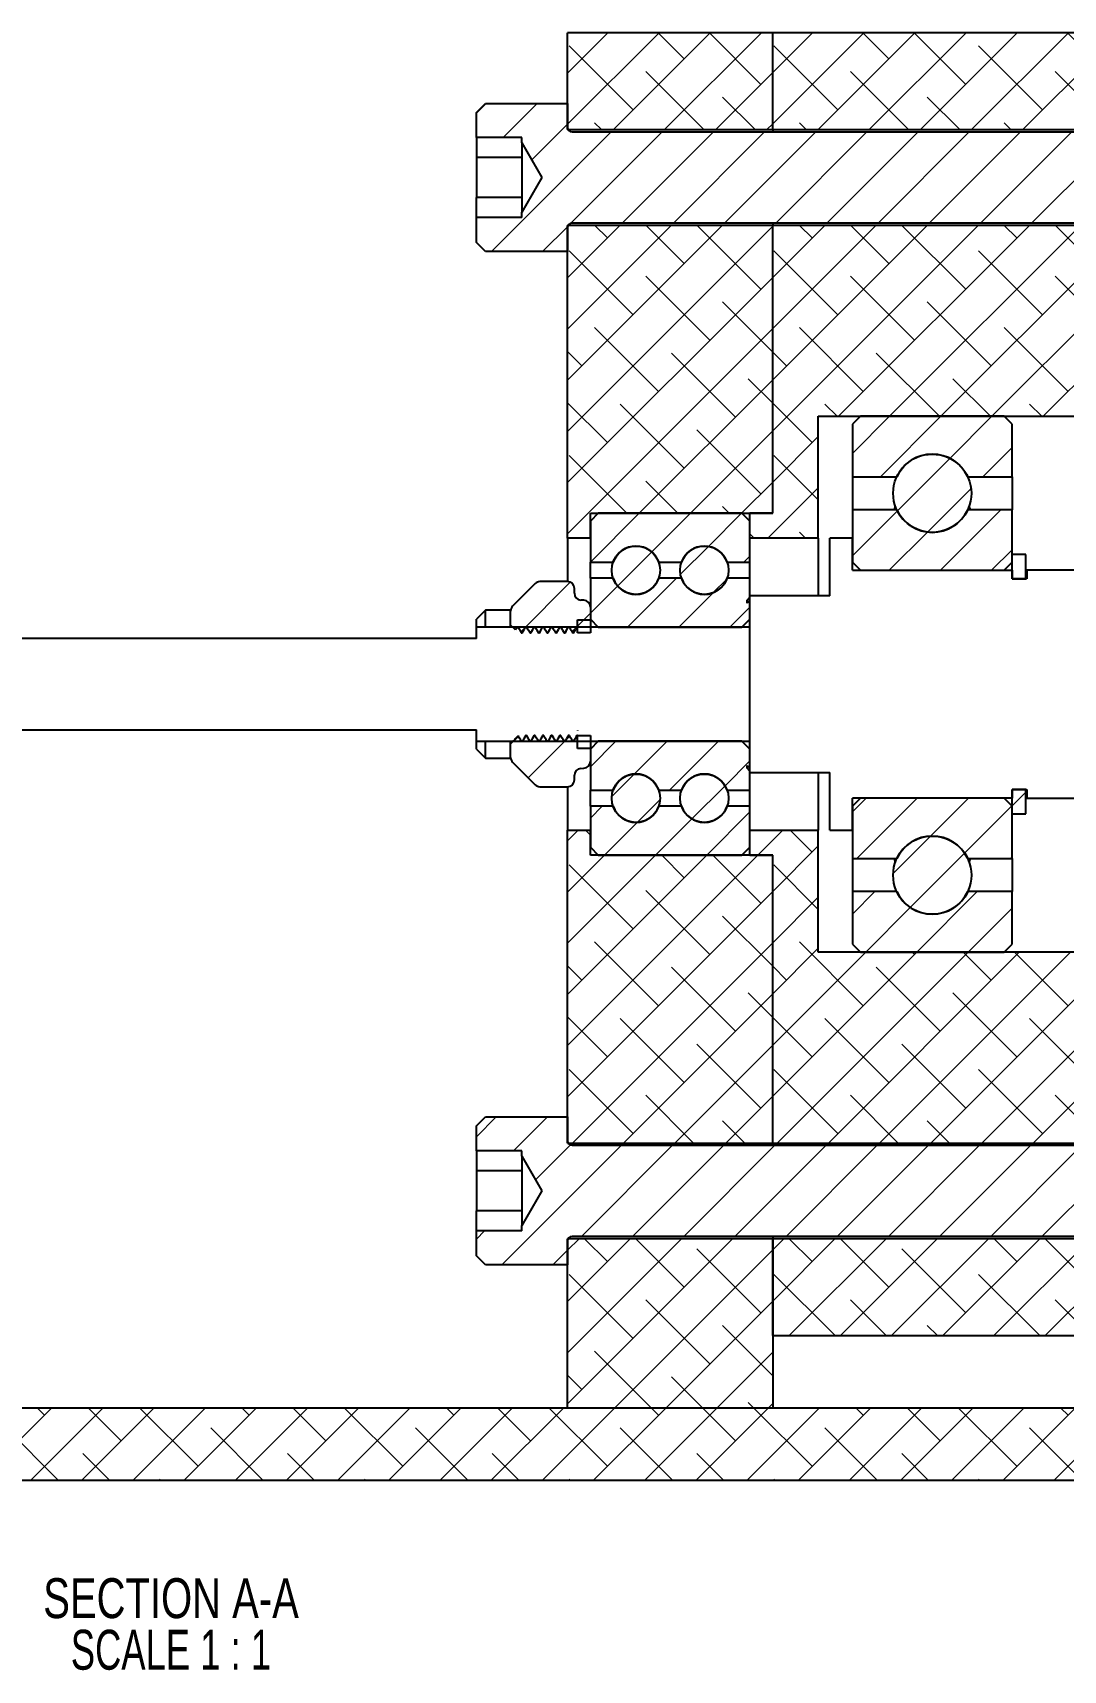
# Model space of a CAD drawing. Header units: inches. Extents: x -4.1 to 16.4, y 2.1 to 8.2.
# Drawn here: x 9.33 to 12.89, y 2.12 to 7.78 of the extents above; entities that cross this region are included whole.
import ezdxf

# ---------------------------------------------------------------- set-up
doc = ezdxf.new("R2010")
doc.units = ezdxf.units.IN
doc.header["$MEASUREMENT"] = 0
doc.styles.add('SLDTEXTSTYLE0', font='TXT', dxfattribs={"width": 0.75})
doc.styles.add('SLDTEXTSTYLE1', font='TXT', dxfattribs={"width": 0.681818})

# ---------------------------------------------------------------- blocks, each defined once
blk = doc.blocks.new('SW_NOTE_0')
at = {"color": 0, "linetype": 'Continuous', "lineweight": 18, "char_height": 0.137795, "attachment_point": 2}
for s, insert, style in [('SECTION A-A', (0.5576, 0.1776), 'SLDTEXTSTYLE0'), ('SCALE 1 : 1', (0.5571, -0.0005), 'SLDTEXTSTYLE1')]:
    blk.add_mtext(s, dxfattribs=dict(at, insert=insert, style=style))

msp = doc.modelspace()

# ---------------------------------------------------------------- hatches: boundary and pattern name
at = {"linetype": 'Continuous', "lineweight": 18}
h = msp.add_hatch(dxfattribs=at)
h.set_pattern_fill('ANSI38', style=0)
h.paths.add_polyline_path([(11.8847, 7.4452), (11.8847, 7.7798), (11.176, 7.7798), (11.176, 7.4452)], flags=0)
h = msp.add_hatch(dxfattribs=at)
h.set_pattern_fill('ANSI38', style=0)
h.paths.add_polyline_path([(11.8847, 7.7798), (11.8847, 7.4452), (13.1564, 7.4452), (13.1564, 7.7798)], flags=0)
h = msp.add_hatch(dxfattribs=at)
h.set_pattern_fill('ANSI31', style=0)
edge = h.paths.add_edge_path(flags=0)
edge.add_line((10.8611, 7.1413), (10.8611, 7.0554))
edge.add_line((10.8611, 7.0554), (10.8926, 7.0239))
edge.add_line((10.8926, 7.0239), (11.176, 7.0239))
edge.add_line((11.176, 7.0239), (11.176, 7.1066))
edge.add_arc((11.1918, 7.1066), 0.0157, 90, 180, ccw=False)
edge.add_line((11.1918, 7.1223), (14.2985, 7.1223))
edge.add_line((14.2985, 7.1223), (14.3256, 7.1495))
edge.add_line((14.3256, 7.1495), (14.3256, 7.4101))
edge.add_line((14.3256, 7.4101), (14.2985, 7.4373))
edge.add_line((14.2985, 7.4373), (11.1918, 7.4373))
edge.add_arc((11.1918, 7.453), 0.0157, 180, 270, ccw=False)
edge.add_line((11.176, 7.453), (11.176, 7.5357))
edge.add_line((11.176, 7.5357), (10.8926, 7.5357))
edge.add_line((10.8926, 7.5357), (10.8611, 7.5042))
edge.add_line((10.8611, 7.5042), (10.8611, 7.4184))
edge.add_line((10.8611, 7.4184), (11.0186, 7.4184))
edge.add_line((11.0186, 7.4184), (11.0186, 7.3998))
edge.add_line((11.0186, 7.3998), (11.0878, 7.2798))
edge.add_line((11.0878, 7.2798), (11.0186, 7.1598))
edge.add_line((11.0186, 7.1598), (11.0186, 7.1413))
edge.add_line((11.0186, 7.1413), (10.8611, 7.1413))
h = msp.add_hatch(dxfattribs=at)
h.set_pattern_fill('ANSI38', style=0)
h.paths.add_polyline_path([(11.176, 6.0338), (11.2548, 6.0338), (11.2548, 6.1204), (11.8847, 6.1204), (11.8847, 7.1145), (11.176, 7.1145)], flags=0)
h = msp.add_hatch(dxfattribs=at)
h.set_pattern_fill('ANSI38', style=0)
h.paths.add_polyline_path([(11.806, 6.0338), (12.0422, 6.0338), (12.0422, 6.455), (13.1564, 6.455), (13.1564, 7.1145), (11.8847, 7.1145), (11.8847, 6.1204), (11.806, 6.1204)], flags=0)
h = msp.add_hatch(dxfattribs=at)
h.set_pattern_fill('ANSI31', style=0)
edge = h.paths.add_edge_path(flags=0)
edge.add_line((12.6839, 6.455), (12.1878, 6.455))
edge.add_line((12.1878, 6.455), (12.1603, 6.4275))
edge.add_line((12.1603, 6.4275), (12.1603, 6.2464))
edge.add_line((12.1603, 6.2464), (12.3134, 6.2464))
edge.add_arc((12.4359, 6.1893), 0.1351, 24.9972, 155.0028, ccw=False)
edge.add_line((12.5584, 6.2464), (12.7115, 6.2464))
edge.add_line((12.7115, 6.2464), (12.7115, 6.4275))
edge.add_line((12.7115, 6.4275), (12.6839, 6.455))
h = msp.add_hatch(dxfattribs=at)
h.set_pattern_fill('ANSI31', style=0)
edge = h.paths.add_edge_path(flags=0)
edge.add_arc((12.4359, 6.1893), 0.1351, 0, 360)
h = msp.add_hatch(dxfattribs=at)
h.set_pattern_fill('ANSI31', style=0)
edge = h.paths.add_edge_path(flags=0)
edge.add_line((11.806, 5.9512), (11.806, 6.0928))
edge.add_line((11.806, 6.0928), (11.7784, 6.1204))
edge.add_line((11.7784, 6.1204), (11.2823, 6.1204))
edge.add_line((11.2823, 6.1204), (11.2548, 6.0928))
edge.add_line((11.2548, 6.0928), (11.2548, 5.9512))
edge.add_line((11.2548, 5.9512), (11.3335, 5.9512))
edge.add_arc((11.4123, 5.9235), 0.0835, 19.3741, 160.6259, ccw=False)
edge.add_line((11.491, 5.9512), (11.5697, 5.9512))
edge.add_arc((11.6485, 5.9235), 0.0835, 19.3741, 160.6259, ccw=False)
edge.add_line((11.7272, 5.9512), (11.806, 5.9512))
h = msp.add_hatch(dxfattribs=at)
h.set_pattern_fill('ANSI31', style=0)
edge = h.paths.add_edge_path(flags=0)
edge.add_line((12.3134, 6.1322), (12.1603, 6.1322))
edge.add_line((12.1603, 6.1322), (12.1603, 5.9511))
edge.add_line((12.1603, 5.9511), (12.1878, 5.9235))
edge.add_line((12.1878, 5.9235), (12.6839, 5.9235))
edge.add_line((12.6839, 5.9235), (12.7115, 5.9511))
edge.add_line((12.7115, 5.9511), (12.7115, 6.1322))
edge.add_line((12.7115, 6.1322), (12.5584, 6.1322))
edge.add_arc((12.4359, 6.1893), 0.1351, 204.9972, 335.0028, ccw=False)
h = msp.add_hatch(dxfattribs=at)
h.set_pattern_fill('ANSI31', style=0)
edge = h.paths.add_edge_path(flags=0)
edge.add_arc((11.4123, 5.9235), 0.0835, 0, 360)
h = msp.add_hatch(dxfattribs=at)
h.set_pattern_fill('ANSI31', style=0)
edge = h.paths.add_edge_path(flags=0)
edge.add_arc((11.6485, 5.9235), 0.0835, 0, 360)
h = msp.add_hatch(dxfattribs=at)
h.set_pattern_fill('ANSI32', style=0)
h.paths.add_polyline_path([(12.7115, 5.9775), (12.7115, 5.894), (12.7587, 5.894), (12.7587, 5.9775)], flags=0)
h = msp.add_hatch(dxfattribs=at)
h.set_pattern_fill('ANSI31', style=0)
edge = h.paths.add_edge_path(flags=0)
edge.add_line((11.0459, 5.7075), (11.0495, 5.7075))
edge.add_line((11.0495, 5.7075), (11.0606, 5.7267))
edge.add_line((11.0606, 5.7267), (11.0643, 5.7267))
edge.add_line((11.0643, 5.7267), (11.0754, 5.7075))
edge.add_line((11.0754, 5.7075), (11.0791, 5.7075))
edge.add_line((11.0791, 5.7075), (11.0901, 5.7267))
edge.add_line((11.0901, 5.7267), (11.0938, 5.7267))
edge.add_line((11.0938, 5.7267), (11.1049, 5.7075))
edge.add_line((11.1049, 5.7075), (11.1086, 5.7075))
edge.add_line((11.1086, 5.7075), (11.1197, 5.7267))
edge.add_line((11.1197, 5.7267), (11.1234, 5.7267))
edge.add_line((11.1234, 5.7267), (11.1344, 5.7075))
edge.add_line((11.1344, 5.7075), (11.1381, 5.7075))
edge.add_line((11.1381, 5.7075), (11.1492, 5.7267))
edge.add_line((11.1492, 5.7267), (11.1529, 5.7267))
edge.add_line((11.1529, 5.7267), (11.164, 5.7075))
edge.add_line((11.164, 5.7075), (11.1677, 5.7075))
edge.add_line((11.1677, 5.7075), (11.1787, 5.7267))
edge.add_line((11.1787, 5.7267), (11.1824, 5.7267))
edge.add_line((11.1824, 5.7267), (11.1935, 5.7075))
edge.add_line((11.1935, 5.7075), (11.1972, 5.7075))
edge.add_line((11.1972, 5.7075), (11.2083, 5.7267))
edge.add_line((11.2083, 5.7267), (11.2105, 5.7267))
edge.add_line((11.2105, 5.7267), (11.2105, 5.7518))
edge.add_line((11.2105, 5.7518), (11.2548, 5.7518))
edge.add_line((11.2548, 5.7518), (11.2548, 5.7961))
edge.add_arc((11.231, 5.7961), 0.0238, 0, 86)
edge.add_line((11.2326, 5.8198), (11.2218, 5.8206))
edge.add_arc((11.2235, 5.8443), 0.0238, 180, 266, ccw=False)
edge.add_line((11.1997, 5.8443), (11.1997, 5.8603))
edge.add_arc((11.1758, 5.8603), 0.0238, 0, 90)
edge.add_line((11.1758, 5.8841), (11.0809, 5.8841))
edge.add_arc((11.0809, 5.8603), 0.0238, 90, 135)
edge.add_line((11.0641, 5.8772), (10.9862, 5.7993))
edge.add_arc((11.003, 5.7824), 0.0238, 135, 180)
edge.add_line((10.9792, 5.7824), (10.9792, 5.734))
edge.add_line((10.9792, 5.734), (10.9961, 5.7172))
edge.add_line((10.9961, 5.7172), (11.0016, 5.7267))
edge.add_line((11.0016, 5.7267), (11.0053, 5.7267))
edge.add_line((11.0053, 5.7267), (11.0163, 5.7075))
edge.add_line((11.0163, 5.7075), (11.02, 5.7075))
edge.add_line((11.02, 5.7075), (11.0311, 5.7267))
edge.add_line((11.0311, 5.7267), (11.0348, 5.7267))
edge.add_line((11.0348, 5.7267), (11.0459, 5.7075))
h = msp.add_hatch(dxfattribs=at)
h.set_pattern_fill('ANSI31', style=0)
edge = h.paths.add_edge_path(flags=0)
edge.add_line((11.796, 5.82), (11.806, 5.83))
edge.add_line((11.806, 5.83), (11.806, 5.8958))
edge.add_line((11.806, 5.8958), (11.7272, 5.8958))
edge.add_arc((11.6485, 5.9235), 0.0835, 199.3741, 340.6259, ccw=False)
edge.add_line((11.5697, 5.8958), (11.491, 5.8958))
edge.add_arc((11.4123, 5.9235), 0.0835, 199.3741, 340.6259, ccw=False)
edge.add_line((11.3335, 5.8958), (11.2548, 5.8958))
edge.add_line((11.2548, 5.8958), (11.2548, 5.7542))
edge.add_line((11.2548, 5.7542), (11.2823, 5.7267))
edge.add_line((11.2823, 5.7267), (11.7784, 5.7267))
edge.add_line((11.7784, 5.7267), (11.806, 5.7542))
edge.add_line((11.806, 5.7542), (11.806, 5.82))
edge.add_line((11.806, 5.82), (11.796, 5.81))
edge.add_line((11.796, 5.81), (11.796, 5.82))
h = msp.add_hatch(dxfattribs=at)
h.set_pattern_fill('ANSI31', style=0)
h.paths.add_polyline_path([(11.2548, 5.7075), (11.2548, 5.7518), (11.2105, 5.7518), (11.2105, 5.7075)], flags=0)
h = msp.add_hatch(dxfattribs=at)
h.set_pattern_fill('ANSI31', style=0)
edge = h.paths.add_edge_path(flags=0)
edge.add_line((11.0459, 5.333), (11.0348, 5.3521))
edge.add_line((11.0348, 5.3521), (11.0311, 5.3521))
edge.add_line((11.0311, 5.3521), (11.02, 5.333))
edge.add_line((11.02, 5.333), (11.0163, 5.333))
edge.add_line((11.0163, 5.333), (11.0054, 5.3518))
edge.add_line((11.0054, 5.3518), (10.9959, 5.3422))
edge.add_line((10.9959, 5.3422), (10.9905, 5.333))
edge.add_line((10.9905, 5.333), (10.9868, 5.333))
edge.add_line((10.9868, 5.333), (10.9867, 5.3331))
edge.add_line((10.9867, 5.3331), (10.9792, 5.3256))
edge.add_line((10.9792, 5.3256), (10.9792, 5.2772))
edge.add_arc((11.003, 5.2772), 0.0238, 180, 225)
edge.add_line((10.9862, 5.2604), (11.0641, 5.1825))
edge.add_arc((11.0809, 5.1993), 0.0238, 225, 270)
edge.add_line((11.0809, 5.1755), (11.1758, 5.1755))
edge.add_arc((11.1758, 5.1993), 0.0238, 270, 360)
edge.add_line((11.1997, 5.1993), (11.1997, 5.2153))
edge.add_arc((11.2235, 5.2153), 0.0238, 94, 180, ccw=False)
edge.add_line((11.2218, 5.239), (11.2326, 5.2398))
edge.add_arc((11.231, 5.2635), 0.0238, 274, 360)
edge.add_line((11.2548, 5.2635), (11.2548, 5.3079))
edge.add_line((11.2548, 5.3079), (11.2105, 5.3079))
edge.add_line((11.2105, 5.3079), (11.2105, 5.3521))
edge.add_line((11.2105, 5.3521), (11.2083, 5.3521))
edge.add_line((11.2083, 5.3521), (11.1972, 5.333))
edge.add_line((11.1972, 5.333), (11.1935, 5.333))
edge.add_line((11.1935, 5.333), (11.1824, 5.3521))
edge.add_line((11.1824, 5.3521), (11.1787, 5.3521))
edge.add_line((11.1787, 5.3521), (11.1677, 5.333))
edge.add_line((11.1677, 5.333), (11.164, 5.333))
edge.add_line((11.164, 5.333), (11.1529, 5.3521))
edge.add_line((11.1529, 5.3521), (11.1492, 5.3521))
edge.add_line((11.1492, 5.3521), (11.1381, 5.333))
edge.add_line((11.1381, 5.333), (11.1344, 5.333))
edge.add_line((11.1344, 5.333), (11.1234, 5.3521))
edge.add_line((11.1234, 5.3521), (11.1197, 5.3521))
edge.add_line((11.1197, 5.3521), (11.1086, 5.333))
edge.add_line((11.1086, 5.333), (11.1049, 5.333))
edge.add_line((11.1049, 5.333), (11.0938, 5.3521))
edge.add_line((11.0938, 5.3521), (11.0901, 5.3521))
edge.add_line((11.0901, 5.3521), (11.0791, 5.333))
edge.add_line((11.0791, 5.333), (11.0754, 5.333))
edge.add_line((11.0754, 5.333), (11.0643, 5.3521))
edge.add_line((11.0643, 5.3521), (11.0606, 5.3521))
edge.add_line((11.0606, 5.3521), (11.0495, 5.333))
edge.add_line((11.0495, 5.333), (11.0459, 5.333))
h = msp.add_hatch(dxfattribs=at)
h.set_pattern_fill('ANSI31', style=0)
h.paths.add_polyline_path([(11.2548, 5.3079), (11.2548, 5.3521), (11.2105, 5.3521), (11.2105, 5.3079)], flags=0)
h = msp.add_hatch(dxfattribs=at)
h.set_pattern_fill('ANSI31', style=0)
edge = h.paths.add_edge_path(flags=0)
edge.add_line((11.7272, 5.1638), (11.806, 5.1638))
edge.add_line((11.806, 5.1638), (11.806, 5.2296))
edge.add_line((11.806, 5.2296), (11.796, 5.2396))
edge.add_line((11.796, 5.2396), (11.796, 5.2496))
edge.add_line((11.796, 5.2496), (11.806, 5.2396))
edge.add_line((11.806, 5.2396), (11.806, 5.3054))
edge.add_line((11.806, 5.3054), (11.7784, 5.333))
edge.add_line((11.7784, 5.333), (11.2823, 5.333))
edge.add_line((11.2823, 5.333), (11.2548, 5.3054))
edge.add_line((11.2548, 5.3054), (11.2548, 5.1638))
edge.add_line((11.2548, 5.1638), (11.3335, 5.1638))
edge.add_arc((11.4123, 5.1361), 0.0835, 19.3741, 160.6259, ccw=False)
edge.add_line((11.491, 5.1638), (11.5697, 5.1638))
edge.add_arc((11.6485, 5.1361), 0.0835, 19.3741, 160.6259, ccw=False)
h = msp.add_hatch(dxfattribs=at)
h.set_pattern_fill('ANSI31', style=0)
edge = h.paths.add_edge_path(flags=0)
edge.add_arc((11.4123, 5.1361), 0.0835, 0, 360)
h = msp.add_hatch(dxfattribs=at)
h.set_pattern_fill('ANSI31', style=0)
edge = h.paths.add_edge_path(flags=0)
edge.add_arc((11.6485, 5.1361), 0.0835, 0, 360)
h = msp.add_hatch(dxfattribs=at)
h.set_pattern_fill('ANSI32', style=0)
h.paths.add_polyline_path([(12.7587, 5.0821), (12.7587, 5.1656), (12.7115, 5.1656), (12.7115, 5.0821)], flags=0)
h = msp.add_hatch(dxfattribs=at)
h.set_pattern_fill('ANSI31', style=0)
edge = h.paths.add_edge_path(flags=0)
edge.add_line((11.2823, 4.9393), (11.7784, 4.9393))
edge.add_line((11.7784, 4.9393), (11.806, 4.9668))
edge.add_line((11.806, 4.9668), (11.806, 5.1084))
edge.add_line((11.806, 5.1084), (11.7272, 5.1084))
edge.add_arc((11.6485, 5.1361), 0.0835, 199.3741, 340.6259, ccw=False)
edge.add_line((11.5697, 5.1084), (11.491, 5.1084))
edge.add_arc((11.4123, 5.1361), 0.0835, 199.3741, 340.6259, ccw=False)
edge.add_line((11.3335, 5.1084), (11.2548, 5.1084))
edge.add_line((11.2548, 5.1084), (11.2548, 4.9668))
edge.add_line((11.2548, 4.9668), (11.2823, 4.9393))
h = msp.add_hatch(dxfattribs=at)
h.set_pattern_fill('ANSI31', style=0)
edge = h.paths.add_edge_path(flags=0)
edge.add_line((12.1878, 5.1361), (12.1603, 5.1086))
edge.add_line((12.1603, 5.1086), (12.1603, 4.9275))
edge.add_line((12.1603, 4.9275), (12.3134, 4.9275))
edge.add_arc((12.4359, 4.8704), 0.1351, 24.9972, 155.0028, ccw=False)
edge.add_line((12.5584, 4.9275), (12.7115, 4.9275))
edge.add_line((12.7115, 4.9275), (12.7115, 5.1086))
edge.add_line((12.7115, 5.1086), (12.6839, 5.1361))
edge.add_line((12.6839, 5.1361), (12.1878, 5.1361))
h = msp.add_hatch(dxfattribs=at)
h.set_pattern_fill('ANSI38', style=0)
h.paths.add_polyline_path([(11.8847, 4.9393), (11.2548, 4.9393), (11.2548, 5.0259), (11.176, 5.0259), (11.176, 3.9452), (11.8847, 3.9452)], flags=0)
h = msp.add_hatch(dxfattribs=at)
h.set_pattern_fill('ANSI38', style=0)
h.paths.add_polyline_path([(13.1564, 4.6046), (12.0422, 4.6046), (12.0422, 5.0259), (11.806, 5.0259), (11.806, 4.9393), (11.8847, 4.9393), (11.8847, 3.9452), (13.1564, 3.9452)], flags=0)
h = msp.add_hatch(dxfattribs=at)
h.set_pattern_fill('ANSI31', style=0)
edge = h.paths.add_edge_path(flags=0)
edge.add_arc((12.4359, 4.8704), 0.1351, 0, 360)
h = msp.add_hatch(dxfattribs=at)
h.set_pattern_fill('ANSI31', style=0)
edge = h.paths.add_edge_path(flags=0)
edge.add_line((12.1603, 4.8133), (12.1603, 4.6322))
edge.add_line((12.1603, 4.6322), (12.1878, 4.6046))
edge.add_line((12.1878, 4.6046), (12.6839, 4.6046))
edge.add_line((12.6839, 4.6046), (12.7115, 4.6322))
edge.add_line((12.7115, 4.6322), (12.7115, 4.8133))
edge.add_line((12.7115, 4.8133), (12.5584, 4.8133))
edge.add_arc((12.4359, 4.8704), 0.1351, 204.9972, 335.0028, ccw=False)
edge.add_line((12.3134, 4.8133), (12.1603, 4.8133))
h = msp.add_hatch(dxfattribs=at)
h.set_pattern_fill('ANSI31', style=0)
edge = h.paths.add_edge_path(flags=0)
edge.add_line((10.8611, 3.6413), (10.8611, 3.5554))
edge.add_line((10.8611, 3.5554), (10.8926, 3.5239))
edge.add_line((10.8926, 3.5239), (11.176, 3.5239))
edge.add_line((11.176, 3.5239), (11.176, 3.6066))
edge.add_arc((11.1918, 3.6066), 0.0157, 90, 180, ccw=False)
edge.add_line((11.1918, 3.6223), (14.2985, 3.6223))
edge.add_line((14.2985, 3.6223), (14.3256, 3.6495))
edge.add_line((14.3256, 3.6495), (14.3256, 3.9101))
edge.add_line((14.3256, 3.9101), (14.2985, 3.9373))
edge.add_line((14.2985, 3.9373), (11.1918, 3.9373))
edge.add_arc((11.1918, 3.953), 0.0157, 180, 270, ccw=False)
edge.add_line((11.176, 3.953), (11.176, 4.0357))
edge.add_line((11.176, 4.0357), (10.8926, 4.0357))
edge.add_line((10.8926, 4.0357), (10.8611, 4.0042))
edge.add_line((10.8611, 4.0042), (10.8611, 3.9184))
edge.add_line((10.8611, 3.9184), (11.0186, 3.9184))
edge.add_line((11.0186, 3.9184), (11.0186, 3.8998))
edge.add_line((11.0186, 3.8998), (11.0878, 3.7798))
edge.add_line((11.0878, 3.7798), (11.0186, 3.6598))
edge.add_line((11.0186, 3.6598), (11.0186, 3.6413))
edge.add_line((11.0186, 3.6413), (10.8611, 3.6413))
h = msp.add_hatch(dxfattribs=at)
h.set_pattern_fill('ANSI38', style=0)
h.paths.add_polyline_path([(11.8847, 3.0298), (11.8847, 3.6145), (11.176, 3.6145), (11.176, 3.0298)], flags=0)
h = msp.add_hatch(dxfattribs=at)
h.set_pattern_fill('ANSI38', style=0)
h.paths.add_polyline_path([(11.8847, 3.6145), (11.8847, 3.2798), (13.1564, 3.2798), (13.1564, 3.6145)], flags=0)
h = msp.add_hatch(dxfattribs=at)
h.set_pattern_fill('ANSI38', style=0)
h.paths.add_polyline_path([(16.1124, 2.7798), (16.1124, 3.0298), (3.1124, 3.0298), (3.1124, 2.7798)], flags=0)

# ---------------------------------------------------------------- linework, layer by layer
at = {"color": 7, "linetype": 'Continuous', "lineweight": 25}
for p, q in [((11.8847, 7.7798), (11.176, 7.7798)), ((11.176, 7.4452), (11.176, 7.7798)), ((13.1564, 7.7798), (11.8847, 7.7798)), ((11.8847, 7.4452), (11.8847, 7.7798)), ((10.8611, 7.5042), (10.8926, 7.5357)), ((10.8926, 7.5357), (11.176, 7.5357)), ((11.176, 7.5357), (11.176, 7.453)), ((10.8611, 7.4184), (10.8611, 7.5042)), ((11.0186, 7.4184), (10.8611, 7.4184)), ((10.8611, 7.4184), (10.8611, 7.3491)), ((11.0186, 7.3998), (11.0186, 7.4184)), ((11.176, 7.4452), (11.8847, 7.4452)), ((11.1918, 7.4373), (14.2985, 7.4373)), ((11.8847, 7.4452), (13.1564, 7.4452)), ((11.8847, 7.4452), (11.8847, 7.4373)), ((11.0186, 7.3998), (11.0878, 7.2798)), ((11.0186, 7.3998), (11.0186, 7.3837)), ((11.0186, 7.3837), (11.0186, 7.2798)), ((11.0186, 7.3491), (10.8611, 7.3491)), ((10.8611, 7.3491), (10.8611, 7.2105)), ((11.0878, 7.2798), (11.0186, 7.1598)), ((11.0186, 7.2798), (11.0186, 7.1759)), ((11.0186, 7.2105), (10.8611, 7.2105)), ((10.8611, 7.1413), (10.8611, 7.2105)), ((11.0186, 7.1413), (10.8611, 7.1413)), ((10.8611, 7.0554), (10.8611, 7.1413)), ((11.0186, 7.1759), (11.0186, 7.1598)), ((11.0186, 7.1413), (11.0186, 7.1598)), ((11.8847, 7.1145), (11.176, 7.1145)), ((11.176, 6.0338), (11.176, 7.1145)), ((11.176, 7.1066), (11.176, 7.0239)), ((14.2985, 7.1223), (11.1918, 7.1223)), ((11.8847, 7.1223), (11.8847, 7.1145)), ((13.1564, 7.1145), (11.8847, 7.1145)), ((11.8847, 6.1204), (11.8847, 7.1145)), ((10.8926, 7.0239), (10.8611, 7.0554)), ((11.176, 7.0239), (10.8926, 7.0239)), ((12.0422, 6.455), (13.1564, 6.455)), ((12.0422, 6.0338), (12.0422, 6.455)), ((12.1878, 6.455), (12.1603, 6.4275)), ((12.6839, 6.455), (12.1878, 6.455)), ((12.7115, 6.4275), (12.6839, 6.455)), ((12.1603, 6.4275), (12.1603, 6.2464)), ((12.7115, 6.2464), (12.7115, 6.4275)), ((12.1603, 6.2464), (12.3134, 6.2464)), ((12.1603, 6.2464), (12.1603, 6.1322)), ((12.5584, 6.2464), (12.7115, 6.2464)), ((12.7115, 6.2464), (12.7115, 6.1322)), ((11.2823, 6.1204), (11.2548, 6.0928)), ((11.2548, 6.1204), (11.8847, 6.1204)), ((11.2548, 6.0338), (11.2548, 6.1204)), ((11.7784, 6.1204), (11.2823, 6.1204)), ((11.806, 6.0928), (11.7784, 6.1204)), ((11.8847, 6.1204), (11.806, 6.1204)), ((11.806, 6.0338), (11.806, 6.1204)), ((12.3134, 6.1322), (12.1603, 6.1322)), ((12.1603, 6.1322), (12.1603, 5.9511)), ((12.3082, 6.1451), (12.3044, 6.1322)), ((12.7115, 6.1322), (12.5584, 6.1322)), ((12.5674, 6.1322), (12.5636, 6.1451)), ((12.7115, 5.9511), (12.7115, 6.1322)), ((11.2548, 6.0928), (11.2548, 5.9512)), ((11.806, 5.9512), (11.806, 6.0928)), ((11.2548, 6.0338), (11.176, 6.0338)), ((11.176, 6.0338), (11.176, 5.8841)), ((12.0422, 6.0338), (11.806, 6.0338)), ((12.0422, 6.0338), (12.0422, 5.8349)), ((12.0815, 5.8349), (12.0815, 6.0338)), ((12.1603, 6.0338), (12.0815, 6.0338)), ((12.1603, 5.9235), (12.1603, 6.0338)), ((11.2548, 5.9512), (11.3335, 5.9512)), ((11.2548, 5.8958), (11.2548, 5.9512)), ((11.491, 5.9512), (11.5697, 5.9512)), ((11.7272, 5.9512), (11.806, 5.9512)), ((11.806, 5.8958), (11.806, 5.9512)), ((12.1603, 5.9511), (12.1878, 5.9235)), ((12.6839, 5.9235), (12.7115, 5.9511)), ((12.7587, 5.9775), (12.7115, 5.9775)), ((12.7115, 5.894), (12.7115, 5.9775)), ((12.7587, 5.894), (12.7587, 5.9775)), ((11.1758, 5.8841), (11.0809, 5.8841)), ((11.3335, 5.8958), (11.2548, 5.8958)), ((11.2548, 5.8958), (11.2548, 5.7542)), ((11.5697, 5.8958), (11.491, 5.8958)), ((11.806, 5.8958), (11.7272, 5.8958)), ((11.806, 5.83), (11.806, 5.8958)), ((12.1603, 5.9235), (12.7115, 5.9235)), ((12.1878, 5.9235), (12.6839, 5.9235)), ((12.7115, 5.9235), (12.7115, 5.894)), ((12.7627, 5.894), (12.7115, 5.894)), ((12.7115, 5.894), (12.7587, 5.894)), ((12.7627, 5.9235), (12.7627, 5.894)), ((12.9595, 5.9235), (12.7627, 5.9235)), ((11.0641, 5.8772), (10.9862, 5.7993)), ((11.1997, 5.8443), (11.1997, 5.8603)), ((11.796, 5.82), (11.806, 5.83)), ((11.806, 5.2247), (11.806, 5.8349)), ((12.0815, 5.8349), (11.806, 5.8349)), ((10.8926, 5.7857), (10.8611, 5.7542)), ((10.9794, 5.7857), (10.8926, 5.7857)), ((10.8926, 5.7267), (10.8926, 5.7857)), ((10.9792, 5.734), (10.9792, 5.7824)), ((11.2326, 5.8198), (11.2218, 5.8206)), ((11.2548, 5.7961), (11.2548, 5.7518)), ((11.806, 5.82), (11.796, 5.81)), ((11.796, 5.81), (11.796, 5.82)), ((11.806, 5.7542), (11.806, 5.82)), ((10.8611, 5.7267), (10.8611, 5.7542)), ((10.8611, 5.6873), (10.8611, 5.7267)), ((11.806, 5.7267), (10.8611, 5.7267)), ((10.9961, 5.7172), (10.9792, 5.734)), ((10.9792, 5.7267), (10.9792, 5.734)), ((11.0016, 5.7267), (11.0053, 5.7267)), ((11.0311, 5.7267), (11.0348, 5.7267)), ((11.0606, 5.7267), (11.0643, 5.7267)), ((11.0901, 5.7267), (11.0938, 5.7267)), ((11.1197, 5.7267), (11.1234, 5.7267)), ((11.1492, 5.7267), (11.1529, 5.7267)), ((11.1787, 5.7267), (11.1824, 5.7267)), ((11.2083, 5.7267), (11.2105, 5.7267)), ((11.2105, 5.7518), (11.2548, 5.7518)), ((11.2105, 5.7267), (11.2105, 5.7518)), ((11.2105, 5.7075), (11.2105, 5.7518)), ((11.2548, 5.7542), (11.2823, 5.7267)), ((11.2548, 5.7518), (11.2548, 5.7075)), ((11.2823, 5.7267), (11.7784, 5.7267)), ((11.7784, 5.7267), (11.806, 5.7542)), ((11.806, 5.333), (11.806, 5.7267)), ((10.8611, 5.6873), (8.8611, 5.6873)), ((11.0163, 5.7075), (11.02, 5.7075)), ((11.0459, 5.7075), (11.0495, 5.7075)), ((11.0754, 5.7075), (11.0791, 5.7075)), ((11.1049, 5.7075), (11.1086, 5.7075)), ((11.1344, 5.7075), (11.1381, 5.7075)), ((11.164, 5.7075), (11.1677, 5.7075)), ((11.1935, 5.7075), (11.1972, 5.7075)), ((11.2548, 5.7075), (11.2105, 5.7075)), ((8.8611, 5.3723), (10.8611, 5.3723)), ((10.8611, 5.333), (10.8611, 5.3723)), ((10.8611, 5.333), (11.806, 5.333)), ((10.8611, 5.3054), (10.8611, 5.333)), ((10.8926, 5.2739), (10.8926, 5.333)), ((10.9792, 5.3256), (10.9867, 5.3331)), ((10.9792, 5.3256), (10.9792, 5.333)), ((10.9792, 5.2772), (10.9792, 5.3256)), ((10.9868, 5.333), (10.9867, 5.3331)), ((10.9905, 5.333), (10.9868, 5.333)), ((10.9959, 5.3422), (11.0054, 5.3518)), ((10.9959, 5.3422), (10.9964, 5.3432)), ((11.0057, 5.3531), (11.0054, 5.3518)), ((11.02, 5.333), (11.0163, 5.333)), ((11.0313, 5.354), (11.0311, 5.3521)), ((11.0348, 5.3521), (11.0311, 5.3521)), ((11.0495, 5.333), (11.0459, 5.333)), ((11.0608, 5.354), (11.0606, 5.3521)), ((11.0643, 5.3521), (11.0606, 5.3521)), ((11.0791, 5.333), (11.0754, 5.333)), ((11.0904, 5.354), (11.0901, 5.3521)), ((11.0938, 5.3521), (11.0901, 5.3521)), ((11.1086, 5.333), (11.1049, 5.333)), ((11.1199, 5.354), (11.1197, 5.3521)), ((11.1234, 5.3521), (11.1197, 5.3521)), ((11.1381, 5.333), (11.1344, 5.333)), ((11.1494, 5.354), (11.1492, 5.3521)), ((11.1529, 5.3521), (11.1492, 5.3521)), ((11.1677, 5.333), (11.164, 5.333)), ((11.179, 5.354), (11.1787, 5.3521)), ((11.1824, 5.3521), (11.1787, 5.3521)), ((11.1972, 5.333), (11.1935, 5.333)), ((11.2085, 5.3539), (11.2083, 5.3521)), ((11.2105, 5.3521), (11.2083, 5.3521)), ((11.2105, 5.3704), (11.2105, 5.3682)), ((11.2105, 5.3079), (11.2105, 5.3521)), ((11.2105, 5.3521), (11.2548, 5.3521)), ((11.2548, 5.3521), (11.2548, 5.3079)), ((11.2823, 5.333), (11.2548, 5.3054)), ((11.7784, 5.333), (11.2823, 5.333)), ((11.806, 5.3054), (11.7784, 5.333)), ((10.8611, 5.3054), (10.8926, 5.2739)), ((10.8926, 5.2739), (10.9794, 5.2739)), ((10.9862, 5.2604), (11.0641, 5.1825)), ((11.2548, 5.3079), (11.2105, 5.3079)), ((11.2548, 5.3079), (11.2548, 5.2635)), ((11.2548, 5.3054), (11.2548, 5.1638)), ((11.806, 5.2396), (11.806, 5.3054)), ((11.1997, 5.1993), (11.1997, 5.2153)), ((11.2218, 5.239), (11.2326, 5.2398)), ((11.796, 5.2496), (11.806, 5.2396)), ((11.796, 5.2396), (11.796, 5.2496)), ((11.806, 5.2296), (11.796, 5.2396)), ((11.806, 5.1638), (11.806, 5.2296)), ((11.806, 5.2247), (12.0815, 5.2247)), ((12.0422, 5.2247), (12.0422, 5.0259)), ((12.0815, 5.0259), (12.0815, 5.2247)), ((11.0809, 5.1755), (11.1758, 5.1755)), ((11.176, 5.1755), (11.176, 5.0259)), ((11.2548, 5.1084), (11.2548, 5.1638)), ((11.2548, 5.1638), (11.3335, 5.1638)), ((11.491, 5.1638), (11.5697, 5.1638)), ((11.7272, 5.1638), (11.806, 5.1638)), ((11.806, 5.1084), (11.806, 5.1638)), ((12.7115, 5.1656), (12.7627, 5.1656)), ((12.7115, 5.1656), (12.7115, 5.1361)), ((12.7115, 5.0821), (12.7115, 5.1656)), ((12.7587, 5.1656), (12.7115, 5.1656)), ((12.7587, 5.0821), (12.7587, 5.1656)), ((12.7627, 5.1656), (12.7627, 5.1361)), ((11.3335, 5.1084), (11.2548, 5.1084)), ((11.2548, 5.1084), (11.2548, 4.9668)), ((11.5697, 5.1084), (11.491, 5.1084)), ((11.806, 5.1084), (11.7272, 5.1084)), ((11.806, 4.9668), (11.806, 5.1084)), ((12.7115, 5.1361), (12.1603, 5.1361)), ((12.1603, 5.0259), (12.1603, 5.1361)), ((12.1878, 5.1361), (12.1603, 5.1086)), ((12.1603, 5.1086), (12.1603, 4.9275)), ((12.6839, 5.1361), (12.1878, 5.1361)), ((12.7115, 5.1086), (12.6839, 5.1361)), ((12.7115, 4.9275), (12.7115, 5.1086)), ((12.7627, 5.1361), (12.9595, 5.1361)), ((12.7115, 5.0821), (12.7587, 5.0821)), ((11.176, 5.0259), (11.2548, 5.0259)), ((11.176, 3.9452), (11.176, 5.0259)), ((11.2548, 4.9393), (11.2548, 5.0259)), ((11.806, 4.9393), (11.806, 5.0259)), ((11.806, 5.0259), (12.0422, 5.0259)), ((12.0422, 4.6046), (12.0422, 5.0259)), ((12.0815, 5.0259), (12.1603, 5.0259)), ((11.2548, 4.9668), (11.2823, 4.9393)), ((11.8847, 4.9393), (11.2548, 4.9393)), ((11.2823, 4.9393), (11.7784, 4.9393)), ((11.7784, 4.9393), (11.806, 4.9668)), ((11.806, 4.9393), (11.8847, 4.9393)), ((11.8847, 3.9452), (11.8847, 4.9393)), ((12.1603, 4.9275), (12.1603, 4.8133)), ((12.1603, 4.9275), (12.3134, 4.9275)), ((12.3044, 4.9275), (12.3082, 4.9145)), ((12.5584, 4.9275), (12.7115, 4.9275)), ((12.5636, 4.9145), (12.5674, 4.9275)), ((12.7115, 4.9275), (12.7115, 4.8133)), ((12.3134, 4.8133), (12.1603, 4.8133)), ((12.1603, 4.8133), (12.1603, 4.6322)), ((12.7115, 4.8133), (12.5584, 4.8133)), ((12.7115, 4.6322), (12.7115, 4.8133)), ((13.1564, 4.6046), (12.0422, 4.6046)), ((12.1603, 4.6322), (12.1878, 4.6046)), ((12.1878, 4.6046), (12.6839, 4.6046)), ((12.6839, 4.6046), (12.7115, 4.6322)), ((10.8611, 4.0042), (10.8926, 4.0357)), ((10.8926, 4.0357), (11.176, 4.0357)), ((11.176, 4.0357), (11.176, 3.953)), ((10.8611, 3.9184), (10.8611, 4.0042)), ((11.0186, 3.9184), (10.8611, 3.9184)), ((10.8611, 3.9184), (10.8611, 3.8491)), ((11.0186, 3.8998), (11.0186, 3.9184)), ((11.176, 3.9452), (11.8847, 3.9452)), ((11.1918, 3.9373), (14.2985, 3.9373)), ((11.8847, 3.9452), (13.1564, 3.9452)), ((11.8847, 3.9452), (11.8847, 3.9373)), ((11.0186, 3.8491), (10.8611, 3.8491)), ((10.8611, 3.8491), (10.8611, 3.7105)), ((11.0186, 3.8998), (11.0878, 3.7798)), ((11.0186, 3.8998), (11.0186, 3.8837)), ((11.0186, 3.8837), (11.0186, 3.7798)), ((11.0878, 3.7798), (11.0186, 3.6598)), ((11.0186, 3.7798), (11.0186, 3.6759)), ((11.0186, 3.7105), (10.8611, 3.7105)), ((10.8611, 3.6413), (10.8611, 3.7105)), ((11.0186, 3.6413), (10.8611, 3.6413)), ((10.8611, 3.5554), (10.8611, 3.6413)), ((11.0186, 3.6759), (11.0186, 3.6598)), ((11.0186, 3.6413), (11.0186, 3.6598)), ((14.2985, 3.6223), (11.1918, 3.6223)), ((11.8847, 3.6223), (11.8847, 3.6145)), ((11.8847, 3.6145), (11.176, 3.6145)), ((11.176, 3.0298), (11.176, 3.6145)), ((11.176, 3.6066), (11.176, 3.5239)), ((13.1564, 3.6145), (11.8847, 3.6145)), ((11.8847, 3.2798), (11.8847, 3.6145)), ((11.8847, 3.6145), (11.8847, 3.0298)), ((10.8926, 3.5239), (10.8611, 3.5554)), ((11.176, 3.5239), (10.8926, 3.5239)), ((11.8847, 3.2798), (13.1564, 3.2798)), ((16.1124, 3.0298), (3.1124, 3.0298)), ((11.8847, 3.0298), (11.176, 3.0298)), ((16.1124, 2.7798), (3.1124, 2.7798))]:
    msp.add_line(p, q, dxfattribs=at)
at = {"color": 7, "linetype": 'Continuous', "lineweight": 25, "flags": 128}
for points in [[(10.9961, 5.7172), (10.9967, 5.7182), (11.0016, 5.7267)], [(11.0053, 5.7267), (11.0084, 5.7213), (11.0114, 5.7159), (11.0163, 5.7075)], [(11.02, 5.7075), (11.0231, 5.7128), (11.0262, 5.7182), (11.0311, 5.7267)], [(11.0348, 5.7267), (11.0379, 5.7213), (11.041, 5.7159), (11.0459, 5.7075)], [(11.0495, 5.7075), (11.0526, 5.7128), (11.0557, 5.7182), (11.0606, 5.7267)], [(11.0643, 5.7267), (11.0674, 5.7213), (11.0705, 5.7159), (11.0754, 5.7075)], [(11.0791, 5.7075), (11.0822, 5.7128), (11.0853, 5.7182), (11.0901, 5.7267)], [(11.0938, 5.7267), (11.0969, 5.7213), (11.1, 5.7159), (11.1049, 5.7075)], [(11.1086, 5.7075), (11.1117, 5.7128), (11.1148, 5.7182), (11.1197, 5.7267)], [(11.1234, 5.7267), (11.1265, 5.7213), (11.1296, 5.7159), (11.1344, 5.7075)], [(11.1381, 5.7075), (11.1412, 5.7128), (11.1443, 5.7182), (11.1492, 5.7267)], [(11.1529, 5.7267), (11.156, 5.7213), (11.1591, 5.7159), (11.164, 5.7075)], [(11.1677, 5.7075), (11.1708, 5.7128), (11.1738, 5.7182), (11.1787, 5.7267)], [(11.1824, 5.7267), (11.1855, 5.7213), (11.1886, 5.7159), (11.1935, 5.7075)], [(11.1972, 5.7075), (11.2003, 5.7128), (11.2034, 5.7182), (11.2083, 5.7267)], [(10.9959, 5.3422), (10.9954, 5.3414), (10.9905, 5.333)], [(11.0163, 5.333), (11.0132, 5.3383), (11.0101, 5.3437), (11.0054, 5.3518)], [(11.0311, 5.3521), (11.028, 5.3468), (11.0249, 5.3414), (11.02, 5.333)], [(11.0459, 5.333), (11.0428, 5.3383), (11.0397, 5.3437), (11.0348, 5.3521)], [(11.0606, 5.3521), (11.0575, 5.3468), (11.0544, 5.3414), (11.0495, 5.333)], [(11.0754, 5.333), (11.0723, 5.3383), (11.0692, 5.3437), (11.0643, 5.3521)], [(11.0901, 5.3521), (11.0871, 5.3468), (11.084, 5.3414), (11.0791, 5.333)], [(11.1049, 5.333), (11.1018, 5.3383), (11.0987, 5.3437), (11.0938, 5.3521)], [(11.1197, 5.3521), (11.1166, 5.3468), (11.1135, 5.3414), (11.1086, 5.333)], [(11.1344, 5.333), (11.1313, 5.3383), (11.1282, 5.3437), (11.1234, 5.3521)], [(11.1492, 5.3521), (11.1461, 5.3468), (11.143, 5.3414), (11.1381, 5.333)], [(11.164, 5.333), (11.1609, 5.3383), (11.1578, 5.3437), (11.1529, 5.3521)], [(11.1787, 5.3521), (11.1756, 5.3468), (11.1725, 5.3414), (11.1677, 5.333)], [(11.1935, 5.333), (11.1904, 5.3383), (11.1873, 5.3437), (11.1824, 5.3521)], [(11.2083, 5.3521), (11.2052, 5.3468), (11.2021, 5.3414), (11.1972, 5.333)]]:
    msp.add_lwpolyline(points, dxfattribs=at)
at = {"color": 7, "linetype": 'Continuous', "lineweight": 25}
for centre, radius in [((12.4359, 6.1893), 0.1351), ((11.4123, 5.9235), 0.0835), ((11.6485, 5.9235), 0.0835), ((11.4123, 5.1361), 0.0835), ((11.6485, 5.1361), 0.0835), ((12.4359, 4.8704), 0.1351)]:
    msp.add_circle(centre, radius, dxfattribs=at)
for centre, radius, start, end in [((11.1918, 7.453), 0.0157, 180, 270), ((11.1918, 7.1066), 0.0157, 90, 180), ((12.4359, 6.1893), 0.1351, 24.9972, 155.0028), ((12.4359, 6.1893), 0.1351, 204.9972, 335.0028), ((11.4123, 5.9235), 0.0835, 19.3741, 160.6259), ((11.6485, 5.9235), 0.0835, 19.3741, 160.6259), ((11.0809, 5.8603), 0.0238, 90, 135), ((11.1758, 5.8603), 0.0238, 0, 90), ((11.4123, 5.9235), 0.0835, 199.3741, 340.6259), ((11.6485, 5.9235), 0.0835, 199.3741, 340.6259), ((11.2235, 5.8443), 0.0238, 180, 266), ((11.003, 5.7824), 0.0238, 135, 180), ((11.231, 5.7961), 0.0238, 0, 86), ((11.003, 5.2772), 0.0238, 180, 225), ((11.231, 5.2635), 0.0238, 274, 0), ((11.2235, 5.2153), 0.0238, 94, 180), ((11.4123, 5.1361), 0.0835, 19.3741, 160.6259), ((11.6485, 5.1361), 0.0835, 19.3741, 160.6259), ((11.0809, 5.1993), 0.0238, 225, 270), ((11.1758, 5.1993), 0.0238, 270, 0), ((11.4123, 5.1361), 0.0835, 199.3741, 340.6259), ((11.6485, 5.1361), 0.0835, 199.3741, 340.6259), ((12.4359, 4.8704), 0.1351, 24.9972, 155.0028), ((12.4359, 4.8704), 0.1351, 204.9972, 335.0028), ((11.1918, 3.953), 0.0157, 180, 270), ((11.1918, 3.6066), 0.0157, 90, 180)]:
    msp.add_arc(centre, radius, start, end, dxfattribs=at)

# ---------------------------------------------------------------- block references
at = {"color": 7, "linetype": 'Continuous', "lineweight": 18}
msp.add_blockref('SW_NOTE_0', (9.2489, 2.2645), dxfattribs=at)

doc.saveas('drawing.dxf')
